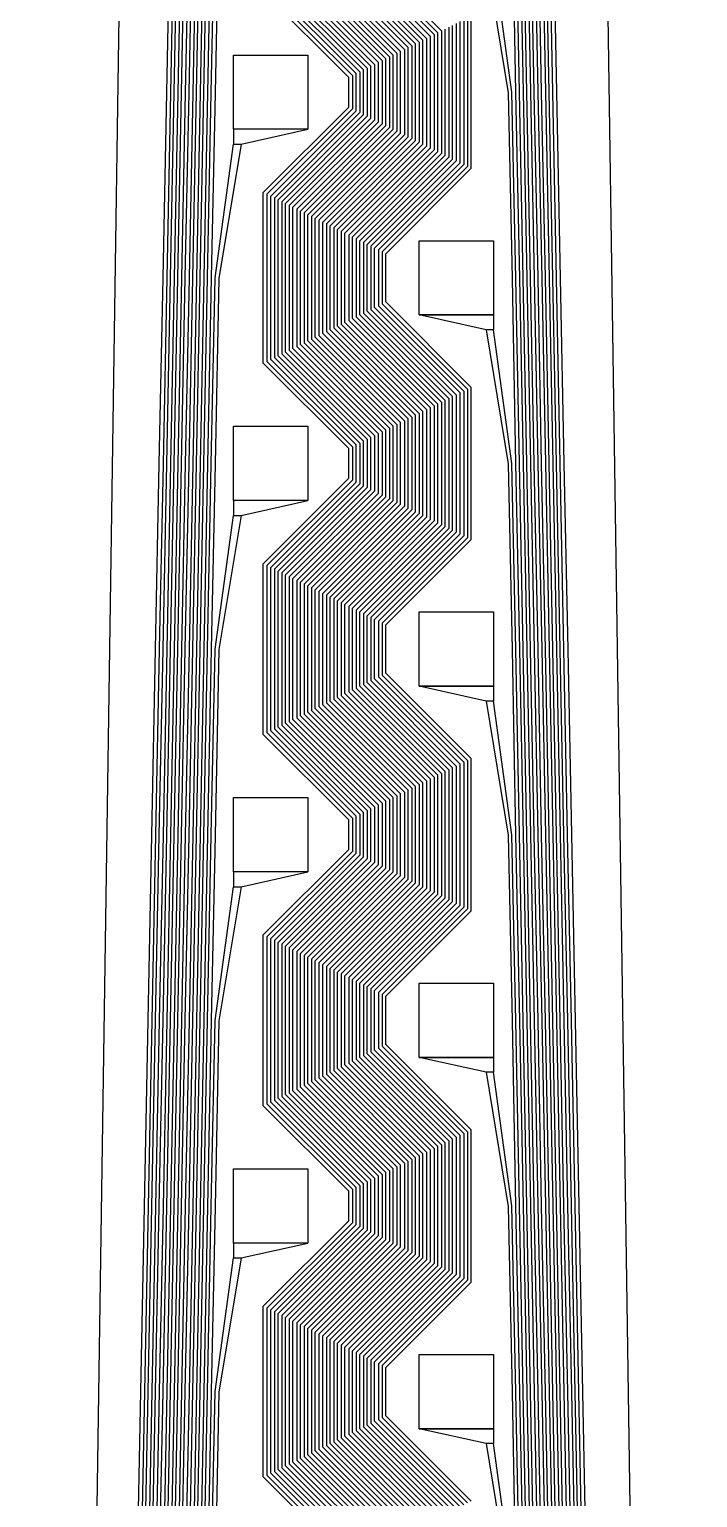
# Model space of a CAD drawing. Header units: inches. Extents: x 106592 to 209533, y 57057 to 74911.
# Drawn here: x 170429.5 to 170519.5, y 71305.3 to 71503.1 of the extents above; entities that cross this region are included whole.
import ezdxf

# ---------------------------------------------------------------- set-up
doc = ezdxf.new("R2010")
doc.units = ezdxf.units.IN
doc.header["$MEASUREMENT"] = 0
for name, color, linetype in [('metal', 221, 'Continuous'), ('nitride window', 40, 'Continuous'), ('profile', 140, 'Continuous')]:
    doc.layers.add(name, color=color, linetype=linetype)

msp = doc.modelspace()

# ---------------------------------------------------------------- linework, layer by layer
at = {"layer": 'metal'}
for points in [[(170443.98, 71294.56), (170444.48, 71319.63), (170444.98, 71344.56), (170445.48, 71369.63), (170445.98, 71394.56), (170446.48, 71419.63), (170446.98, 71444.56), (170447.48, 71469.63), (170447.98, 71494.56), (170448.48, 71519.63)], [(170448.98, 71519.62), (170448.48, 71494.55), (170447.98, 71469.62), (170447.48, 71444.55), (170446.98, 71419.62), (170446.48, 71394.55), (170445.98, 71369.62), (170445.48, 71344.55), (170444.98, 71319.62), (170444.48, 71294.55)], [(170444.98, 71294.56), (170445.48, 71319.63), (170445.98, 71344.56), (170446.48, 71369.63), (170446.98, 71394.56), (170447.48, 71419.63), (170447.98, 71444.56), (170448.48, 71469.63), (170448.98, 71494.56), (170449.48, 71519.63)], [(170449.98, 71519.62), (170449.48, 71494.55), (170448.98, 71469.62), (170448.48, 71444.55), (170447.98, 71419.62), (170447.48, 71394.55), (170446.98, 71369.62), (170446.48, 71344.55), (170445.98, 71319.62), (170445.48, 71294.55)], [(170445.98, 71294.56), (170446.48, 71319.63), (170446.98, 71344.56), (170447.48, 71369.63), (170447.98, 71394.56), (170448.48, 71419.63), (170448.98, 71444.56), (170449.48, 71469.63), (170449.98, 71494.56), (170450.48, 71519.63)], [(170450.98, 71519.62), (170450.48, 71494.55), (170449.98, 71469.62), (170449.48, 71444.55), (170448.98, 71419.62), (170448.48, 71394.55), (170447.98, 71369.62), (170447.48, 71344.55), (170446.98, 71319.62), (170446.48, 71294.55)], [(170446.98, 71294.56), (170447.48, 71319.63), (170447.98, 71344.56), (170448.48, 71369.63), (170448.98, 71394.56), (170449.48, 71419.63), (170449.98, 71444.56), (170450.48, 71469.63), (170450.98, 71494.56), (170451.48, 71519.63)], [(170451.98, 71519.62), (170451.48, 71494.55), (170450.98, 71469.62), (170450.48, 71444.55), (170449.98, 71419.62), (170449.48, 71394.55), (170448.98, 71369.62), (170448.48, 71344.55), (170447.98, 71319.62), (170447.48, 71294.55)], [(170447.98, 71294.56), (170448.48, 71319.63), (170448.98, 71344.56), (170449.48, 71369.63), (170449.98, 71394.56), (170450.48, 71419.63), (170450.98, 71444.56), (170451.48, 71469.63), (170451.98, 71494.56), (170452.48, 71519.63)], [(170452.98, 71519.62), (170452.48, 71494.55), (170451.98, 71469.62), (170451.48, 71444.55), (170450.98, 71419.62), (170450.48, 71394.55), (170449.98, 71369.62), (170449.48, 71344.55), (170448.98, 71319.62), (170448.48, 71294.55)], [(170448.98, 71294.56), (170449.48, 71319.63), (170449.98, 71344.56), (170450.48, 71369.63), (170450.98, 71394.56), (170451.48, 71419.63), (170451.98, 71444.56), (170452.48, 71469.63), (170452.98, 71494.56), (170453.48, 71519.63)], [(170453.98, 71519.62), (170453.48, 71494.55), (170452.98, 71469.62), (170452.48, 71444.55), (170451.98, 71419.62), (170451.48, 71394.55), (170450.98, 71369.62), (170450.48, 71344.55), (170449.98, 71319.62), (170449.48, 71294.55)], [(170449.98, 71294.56), (170450.48, 71319.63), (170450.98, 71344.56), (170451.48, 71369.63), (170451.98, 71394.56), (170452.48, 71419.63), (170452.98, 71444.56), (170453.48, 71469.63), (170453.98, 71494.55), (170454.48, 71519.62)], [(170454.98, 71519.55), (170454.48, 71494.55), (170453.98, 71469.62), (170453.48, 71444.55), (170452.98, 71419.62), (170452.48, 71394.55), (170451.98, 71369.62), (170451.48, 71344.55), (170450.98, 71319.62), (170450.48, 71294.55)], [(170494.48, 71519.55), (170494.97, 71494.62), (170495.48, 71469.55), (170495.97, 71444.62), (170496.48, 71419.55), (170496.97, 71394.62), (170497.48, 71369.55), (170497.97, 71344.62), (170498.48, 71319.55), (170498.97, 71294.62)], [(170499.47, 71294.63), (170498.98, 71319.56), (170498.47, 71344.63), (170497.98, 71369.56), (170497.47, 71394.63), (170496.98, 71419.56), (170496.47, 71444.63), (170495.98, 71469.56), (170495.47, 71494.63), (170494.98, 71519.55)], [(170495.48, 71519.55), (170495.97, 71494.62), (170496.48, 71469.55), (170496.97, 71444.62), (170497.48, 71419.55), (170497.97, 71394.62), (170498.48, 71369.55), (170498.97, 71344.62), (170499.48, 71319.55), (170499.97, 71294.62)], [(170500.47, 71294.63), (170499.98, 71319.56), (170499.47, 71344.63), (170498.98, 71369.56), (170498.47, 71394.63), (170497.98, 71419.56), (170497.47, 71444.63), (170496.98, 71469.56), (170496.47, 71494.63), (170495.98, 71519.56)], [(170496.48, 71519.55), (170496.97, 71494.62), (170497.48, 71469.55), (170497.97, 71444.62), (170498.48, 71419.55), (170498.97, 71394.62), (170499.48, 71369.55), (170499.97, 71344.62), (170500.48, 71319.55), (170500.97, 71294.62)], [(170501.47, 71294.63), (170500.98, 71319.56), (170500.47, 71344.63), (170499.98, 71369.56), (170499.47, 71394.63), (170498.98, 71419.56), (170498.47, 71444.63), (170497.98, 71469.56), (170497.47, 71494.63), (170496.98, 71519.56)], [(170497.48, 71519.55), (170497.97, 71494.62), (170498.48, 71469.55), (170498.97, 71444.62), (170499.48, 71419.55), (170499.97, 71394.62), (170500.48, 71369.55), (170500.97, 71344.62), (170501.48, 71319.55), (170501.97, 71294.62)], [(170502.47, 71294.63), (170501.98, 71319.56), (170501.47, 71344.63), (170500.98, 71369.56), (170500.47, 71394.63), (170499.98, 71419.56), (170499.47, 71444.63), (170498.98, 71469.56), (170498.47, 71494.63), (170497.98, 71519.56)], [(170498.48, 71519.55), (170498.97, 71494.62), (170499.48, 71469.55), (170499.97, 71444.62), (170500.48, 71419.55), (170500.97, 71394.62), (170501.48, 71369.55), (170501.97, 71344.62), (170502.48, 71319.55), (170502.97, 71294.62)], [(170503.47, 71294.63), (170502.98, 71319.56), (170502.47, 71344.63), (170501.98, 71369.56), (170501.47, 71394.63), (170500.98, 71419.56), (170500.47, 71444.63), (170499.98, 71469.56), (170499.47, 71494.63), (170498.98, 71519.56)], [(170503.97, 71294.62), (170503.48, 71319.55), (170502.97, 71344.62), (170502.48, 71369.55), (170501.97, 71394.62), (170501.48, 71419.55), (170500.97, 71444.62), (170500.48, 71469.55), (170499.97, 71494.62), (170499.48, 71519.55)], [(170499.98, 71519.56), (170500.47, 71494.63), (170500.98, 71469.56), (170501.47, 71444.63), (170501.98, 71419.56), (170502.47, 71394.63), (170502.98, 71369.56), (170503.47, 71344.63), (170503.98, 71319.56), (170504.47, 71294.63)], [(170473.48, 71514.37), (170484.98, 71502.87), (170484.98, 71486.37), (170473.48, 71474.87), (170473.48, 71464.37), (170484.98, 71452.87), (170484.98, 71436.37), (170473.48, 71424.87), (170473.48, 71414.37), (170484.98, 71402.87), (170484.98, 71386.37), (170473.48, 71374.87), (170473.48, 71364.37), (170484.98, 71352.87), (170484.98, 71336.37), (170473.48, 71324.87), (170473.48, 71314.37), (170484.98, 71302.87)], [(170469.48, 71512.37), (170480.98, 71500.87), (170480.98, 71488.37), (170469.48, 71476.87), (170469.48, 71462.37), (170480.98, 71450.87), (170480.98, 71438.37), (170469.48, 71426.87), (170469.48, 71412.37), (170480.98, 71400.87), (170480.98, 71388.37), (170469.48, 71376.87), (170469.48, 71362.37), (170480.98, 71350.87), (170480.98, 71338.37), (170469.48, 71326.87), (170469.48, 71312.37), (170480.98, 71300.87)], [(170481.48, 71301.12), (170469.98, 71312.62), (170469.98, 71326.62), (170481.48, 71338.12), (170481.48, 71351.12), (170469.98, 71362.62), (170469.98, 71376.62), (170481.48, 71388.12), (170481.48, 71401.12), (170469.98, 71412.62), (170469.98, 71426.62), (170481.48, 71438.12), (170481.48, 71451.12), (170469.98, 71462.62), (170469.98, 71476.62), (170481.48, 71488.12), (170481.48, 71501.12), (170469.98, 71512.62)], [(170470.48, 71512.87), (170481.98, 71501.37), (170481.98, 71487.87), (170470.48, 71476.37), (170470.48, 71462.87), (170481.98, 71451.37), (170481.98, 71437.87), (170470.48, 71426.37), (170470.48, 71412.87), (170481.98, 71401.37), (170481.98, 71387.87), (170470.48, 71376.37), (170470.48, 71362.87), (170481.98, 71351.37), (170481.98, 71337.87), (170470.48, 71326.37), (170470.48, 71312.87), (170481.98, 71301.37)], [(170482.48, 71301.62), (170470.98, 71313.12), (170470.98, 71326.12), (170482.48, 71337.62), (170482.48, 71351.62), (170470.98, 71363.12), (170470.98, 71376.12), (170482.48, 71387.62), (170482.48, 71401.62), (170470.98, 71413.12), (170470.98, 71426.12), (170482.48, 71437.62), (170482.48, 71451.62), (170470.98, 71463.12), (170470.98, 71476.12), (170482.48, 71487.62), (170482.48, 71501.62), (170470.98, 71513.12)], [(170471.48, 71513.37), (170482.98, 71501.87), (170482.98, 71487.37), (170471.48, 71475.87), (170471.48, 71463.37), (170482.98, 71451.87), (170482.98, 71437.37), (170471.48, 71425.87), (170471.48, 71413.37), (170482.98, 71401.87), (170482.98, 71387.37), (170471.48, 71375.87), (170471.48, 71363.37), (170482.98, 71351.87), (170482.98, 71337.37), (170471.48, 71325.87), (170471.48, 71313.37), (170482.98, 71301.87)], [(170483.48, 71302.12), (170471.98, 71313.62), (170471.98, 71325.62), (170483.48, 71337.12), (170483.48, 71352.12), (170471.98, 71363.62), (170471.98, 71375.62), (170483.48, 71387.12), (170483.48, 71402.12), (170471.98, 71413.62), (170471.98, 71425.62), (170483.48, 71437.12), (170483.48, 71452.12), (170471.98, 71463.62), (170471.98, 71475.62), (170483.48, 71487.12), (170483.48, 71502.12), (170471.98, 71513.62)], [(170472.48, 71513.87), (170483.98, 71502.37), (170483.98, 71486.87), (170472.48, 71475.37), (170472.48, 71463.87), (170483.98, 71452.37), (170483.98, 71436.87), (170472.48, 71425.37), (170472.48, 71413.87), (170483.98, 71402.37), (170483.98, 71386.87), (170472.48, 71375.37), (170472.48, 71363.87), (170483.98, 71352.37), (170483.98, 71336.87), (170472.48, 71325.37), (170472.48, 71313.87), (170483.98, 71302.37)], [(170484.48, 71302.62), (170472.98, 71314.12), (170472.98, 71325.12), (170484.48, 71336.62), (170484.48, 71352.62), (170472.98, 71364.12), (170472.98, 71375.12), (170484.48, 71386.62), (170484.48, 71402.62), (170472.98, 71414.12), (170472.98, 71425.12), (170484.48, 71436.62), (170484.48, 71452.62), (170472.98, 71464.12), (170472.98, 71475.12), (170484.48, 71486.62), (170484.48, 71502.62), (170472.98, 71514.12)], [(170490.98, 71512.62), (170493.98, 71494.55), (170494.48, 71469.55), (170494.97, 71444.62), (170495.48, 71419.55), (170495.97, 71394.62), (170496.48, 71369.55), (170496.97, 71344.62), (170497.48, 71319.55), (170497.97, 71294.62)], [(170498.47, 71294.63), (170497.98, 71319.56), (170497.47, 71344.63), (170496.98, 71369.56), (170496.47, 71394.63), (170495.98, 71419.56), (170495.47, 71444.63), (170494.98, 71469.55), (170494.47, 71494.62), (170491.98, 71512.62)], [(170465.48, 71510.37), (170476.98, 71498.87), (170476.98, 71490.37), (170465.48, 71478.87), (170465.48, 71460.37), (170476.98, 71448.87), (170476.98, 71440.37), (170465.48, 71428.87), (170465.48, 71410.37), (170476.98, 71398.87), (170476.98, 71390.37), (170465.48, 71378.87), (170465.48, 71360.37), (170476.98, 71348.87), (170476.98, 71340.37), (170465.48, 71328.87), (170465.48, 71310.37), (170476.98, 71298.87)], [(170477.48, 71299.12), (170465.98, 71310.62), (170465.98, 71328.62), (170477.48, 71340.12), (170477.48, 71349.12), (170465.98, 71360.62), (170465.98, 71378.62), (170477.48, 71390.12), (170477.48, 71399.12), (170465.98, 71410.62), (170465.98, 71428.62), (170477.48, 71440.12), (170477.48, 71449.12), (170465.98, 71460.62), (170465.98, 71478.62), (170477.48, 71490.12), (170477.48, 71499.12), (170465.98, 71510.62)], [(170466.48, 71510.87), (170477.98, 71499.37), (170477.98, 71489.87), (170466.48, 71478.37), (170466.48, 71460.87), (170477.98, 71449.37), (170477.98, 71439.87), (170466.48, 71428.37), (170466.48, 71410.87), (170477.98, 71399.37), (170477.98, 71389.87), (170466.48, 71378.37), (170466.48, 71360.87), (170477.98, 71349.37), (170477.98, 71339.87), (170466.48, 71328.37), (170466.48, 71310.87), (170477.98, 71299.37)], [(170478.48, 71299.62), (170466.98, 71311.12), (170466.98, 71328.12), (170478.48, 71339.62), (170478.48, 71349.62), (170466.98, 71361.12), (170466.98, 71378.12), (170478.48, 71389.62), (170478.48, 71399.62), (170466.98, 71411.12), (170466.98, 71428.12), (170478.48, 71439.62), (170478.48, 71449.62), (170466.98, 71461.12), (170466.98, 71478.12), (170478.48, 71489.62), (170478.48, 71499.62), (170466.98, 71511.12)], [(170467.48, 71511.37), (170478.98, 71499.87), (170478.98, 71489.37), (170467.48, 71477.87), (170467.48, 71461.37), (170478.98, 71449.87), (170478.98, 71439.37), (170467.48, 71427.87), (170467.48, 71411.37), (170478.98, 71399.87), (170478.98, 71389.37), (170467.48, 71377.87), (170467.48, 71361.37), (170478.98, 71349.87), (170478.98, 71339.37), (170467.48, 71327.87), (170467.48, 71311.37), (170478.98, 71299.87)], [(170479.48, 71300.12), (170467.98, 71311.62), (170467.98, 71327.62), (170479.48, 71339.12), (170479.48, 71350.12), (170467.98, 71361.62), (170467.98, 71377.62), (170479.48, 71389.12), (170479.48, 71400.12), (170467.98, 71411.62), (170467.98, 71427.62), (170479.48, 71439.12), (170479.48, 71450.12), (170467.98, 71461.62), (170467.98, 71477.62), (170479.48, 71489.12), (170479.48, 71500.12), (170467.98, 71511.62)], [(170468.48, 71511.87), (170479.98, 71500.37), (170479.98, 71488.87), (170468.48, 71477.37), (170468.48, 71461.87), (170479.98, 71450.37), (170479.98, 71438.87), (170468.48, 71427.37), (170468.48, 71411.87), (170479.98, 71400.37), (170479.98, 71388.87), (170468.48, 71377.37), (170468.48, 71361.87), (170479.98, 71350.37), (170479.98, 71338.87), (170468.48, 71327.37), (170468.48, 71311.87), (170479.98, 71300.37)], [(170480.48, 71300.62), (170468.98, 71312.12), (170468.98, 71327.12), (170480.48, 71338.62), (170480.48, 71350.62), (170468.98, 71362.12), (170468.98, 71377.12), (170480.48, 71388.62), (170480.48, 71400.62), (170468.98, 71412.12), (170468.98, 71427.12), (170480.48, 71438.62), (170480.48, 71450.62), (170468.98, 71462.12), (170468.98, 71477.12), (170480.48, 71488.62), (170480.48, 71500.62), (170468.98, 71512.12)], [(170461.48, 71508.37), (170472.98, 71496.87), (170472.98, 71492.37), (170461.48, 71480.87), (170461.48, 71458.37), (170472.98, 71446.87), (170472.98, 71442.37), (170461.48, 71430.87), (170461.48, 71408.37), (170472.98, 71396.87), (170472.98, 71392.37), (170461.48, 71380.87), (170461.48, 71358.37), (170472.98, 71346.87), (170472.98, 71342.37), (170461.48, 71330.87), (170461.48, 71308.37), (170472.98, 71296.87)], [(170473.48, 71297.12), (170461.98, 71308.62), (170461.98, 71330.62), (170473.48, 71342.12), (170473.48, 71347.12), (170461.98, 71358.62), (170461.98, 71380.62), (170473.48, 71392.12), (170473.48, 71397.12), (170461.98, 71408.62), (170461.98, 71430.62), (170473.48, 71442.12), (170473.48, 71447.12), (170461.98, 71458.62), (170461.98, 71480.62), (170473.48, 71492.12), (170473.48, 71497.12), (170461.98, 71508.62)], [(170462.48, 71508.87), (170473.98, 71497.37), (170473.98, 71491.87), (170462.48, 71480.37), (170462.48, 71458.87), (170473.98, 71447.37), (170473.98, 71441.87), (170462.48, 71430.37), (170462.48, 71408.87), (170473.98, 71397.37), (170473.98, 71391.87), (170462.48, 71380.37), (170462.48, 71358.87), (170473.98, 71347.37), (170473.98, 71341.87), (170462.48, 71330.37), (170462.48, 71308.87), (170473.98, 71297.37)], [(170474.48, 71297.62), (170462.98, 71309.12), (170462.98, 71330.12), (170474.48, 71341.62), (170474.48, 71347.62), (170462.98, 71359.12), (170462.98, 71380.12), (170474.48, 71391.62), (170474.48, 71397.62), (170462.98, 71409.12), (170462.98, 71430.12), (170474.48, 71441.62), (170474.48, 71447.62), (170462.98, 71459.12), (170462.98, 71480.12), (170474.48, 71491.62), (170474.48, 71497.62), (170462.98, 71509.12)], [(170463.48, 71509.37), (170474.98, 71497.87), (170474.98, 71491.37), (170463.48, 71479.87), (170463.48, 71459.37), (170474.98, 71447.87), (170474.98, 71441.37), (170463.48, 71429.87), (170463.48, 71409.37), (170474.98, 71397.87), (170474.98, 71391.37), (170463.48, 71379.87), (170463.48, 71359.37), (170474.98, 71347.87), (170474.98, 71341.37), (170463.48, 71329.87), (170463.48, 71309.37), (170474.98, 71297.87)], [(170475.48, 71298.12), (170463.98, 71309.62), (170463.98, 71329.62), (170475.48, 71341.12), (170475.48, 71348.12), (170463.98, 71359.62), (170463.98, 71379.62), (170475.48, 71391.12), (170475.48, 71398.12), (170463.98, 71409.62), (170463.98, 71429.62), (170475.48, 71441.12), (170475.48, 71448.12), (170463.98, 71459.62), (170463.98, 71479.62), (170475.48, 71491.12), (170475.48, 71498.12), (170463.98, 71509.62)], [(170464.48, 71509.87), (170475.98, 71498.37), (170475.98, 71490.87), (170464.48, 71479.37), (170464.48, 71459.87), (170475.98, 71448.37), (170475.98, 71440.87), (170464.48, 71429.37), (170464.48, 71409.87), (170475.98, 71398.37), (170475.98, 71390.87), (170464.48, 71379.37), (170464.48, 71359.87), (170475.98, 71348.37), (170475.98, 71340.87), (170464.48, 71329.37), (170464.48, 71309.87), (170475.98, 71298.37)], [(170476.48, 71298.62), (170464.98, 71310.12), (170464.98, 71329.12), (170476.48, 71340.62), (170476.48, 71348.62), (170464.98, 71360.12), (170464.98, 71379.12), (170476.48, 71390.62), (170476.48, 71398.62), (170464.98, 71410.12), (170464.98, 71429.12), (170476.48, 71440.62), (170476.48, 71448.62), (170464.98, 71460.12), (170464.98, 71479.12), (170476.48, 71490.62), (170476.48, 71498.62), (170464.98, 71510.12)], [(170472.48, 71296.62), (170460.98, 71308.12), (170460.98, 71331.12), (170472.48, 71342.62), (170472.48, 71346.62), (170460.98, 71358.12), (170460.98, 71381.12), (170472.48, 71392.62), (170472.48, 71396.62), (170460.98, 71408.12), (170460.98, 71431.12), (170472.48, 71442.62), (170472.48, 71446.62), (170460.98, 71458.12), (170460.98, 71481.12), (170472.48, 71492.62), (170472.48, 71496.62), (170460.98, 71508.12)], [(170488.48, 71504.62), (170488.48, 71484.62), (170476.98, 71473.12), (170476.98, 71466.12), (170488.48, 71454.62), (170488.48, 71434.62), (170476.98, 71423.12), (170476.98, 71416.12), (170488.48, 71404.62), (170488.48, 71384.62), (170476.98, 71373.12), (170476.98, 71366.12), (170488.48, 71354.62), (170488.48, 71334.62), (170476.98, 71323.12), (170476.98, 71316.12), (170488.48, 71304.62)], [(170488.98, 71304.87), (170477.48, 71316.37), (170477.48, 71322.87), (170488.98, 71334.37), (170488.98, 71354.87), (170477.48, 71366.37), (170477.48, 71372.87), (170488.98, 71384.37), (170488.98, 71404.87), (170477.48, 71416.37), (170477.48, 71422.87), (170488.98, 71434.37), (170488.98, 71454.87), (170477.48, 71466.37), (170477.48, 71472.87), (170488.98, 71484.37), (170488.98, 71504.87)], [(170485.48, 71303.12), (170473.98, 71314.62), (170473.98, 71324.62), (170485.48, 71336.12), (170485.48, 71353.12), (170473.98, 71364.62), (170473.98, 71374.62), (170485.48, 71386.12), (170485.48, 71403.12), (170473.98, 71414.62), (170473.98, 71424.62), (170485.48, 71436.12), (170485.48, 71453.12), (170473.98, 71464.62), (170473.98, 71474.62), (170485.48, 71486.12), (170485.48, 71503.12)], [(170485.98, 71503.37), (170485.98, 71485.87), (170474.48, 71474.37), (170474.48, 71464.87), (170485.98, 71453.37), (170485.98, 71435.87), (170474.48, 71424.37), (170474.48, 71414.87), (170485.98, 71403.37), (170485.98, 71385.87), (170474.48, 71374.37), (170474.48, 71364.87), (170485.98, 71353.37), (170485.98, 71335.87), (170474.48, 71324.37), (170474.48, 71314.87), (170485.98, 71303.37)], [(170486.48, 71303.62), (170474.98, 71315.12), (170474.98, 71324.12), (170486.48, 71335.62), (170486.48, 71353.62), (170474.98, 71365.12), (170474.98, 71374.12), (170486.48, 71385.62), (170486.48, 71403.62), (170474.98, 71415.12), (170474.98, 71424.12), (170486.48, 71435.62), (170486.48, 71453.62), (170474.98, 71465.12), (170474.98, 71474.12), (170486.48, 71485.62), (170486.48, 71503.62)], [(170486.98, 71503.87), (170486.98, 71485.37), (170475.48, 71473.87), (170475.48, 71465.37), (170486.98, 71453.87), (170486.98, 71435.37), (170475.48, 71423.87), (170475.48, 71415.37), (170486.98, 71403.87), (170486.98, 71385.37), (170475.48, 71373.87), (170475.48, 71365.37), (170486.98, 71353.87), (170486.98, 71335.37), (170475.48, 71323.87), (170475.48, 71315.37), (170486.98, 71303.87)], [(170487.48, 71304.12), (170475.98, 71315.62), (170475.98, 71323.62), (170487.48, 71335.12), (170487.48, 71354.12), (170475.98, 71365.62), (170475.98, 71373.62), (170487.48, 71385.12), (170487.48, 71404.12), (170475.98, 71415.62), (170475.98, 71423.62), (170487.48, 71435.12), (170487.48, 71454.12), (170475.98, 71465.62), (170475.98, 71473.62), (170487.48, 71485.12), (170487.48, 71504.12)], [(170487.98, 71504.37), (170487.98, 71484.87), (170476.48, 71473.37), (170476.48, 71465.87), (170487.98, 71454.37), (170487.98, 71434.87), (170476.48, 71423.37), (170476.48, 71415.87), (170487.98, 71404.37), (170487.98, 71384.87), (170476.48, 71373.37), (170476.48, 71365.87), (170487.98, 71354.37), (170487.98, 71334.87), (170476.48, 71323.37), (170476.48, 71315.87), (170487.98, 71304.37)], [(170450.98, 71294.56), (170451.48, 71319.63), (170451.98, 71344.56), (170452.48, 71369.63), (170452.98, 71394.56), (170453.48, 71419.63), (170453.98, 71444.55), (170454.48, 71469.62), (170456.98, 71487.62), (170457.98, 71487.62), (170454.98, 71469.55), (170454.48, 71444.55), (170453.98, 71419.62), (170453.48, 71394.55), (170452.98, 71369.62), (170452.48, 71344.55), (170451.98, 71319.62), (170451.48, 71294.55)], [(170497.47, 71294.63), (170496.98, 71319.56), (170496.47, 71344.63), (170495.98, 71369.56), (170495.47, 71394.63), (170494.98, 71419.55), (170494.47, 71444.62), (170491.98, 71462.62), (170490.98, 71462.62), (170493.98, 71444.55), (170494.48, 71419.55), (170494.97, 71394.62), (170495.48, 71369.55), (170495.97, 71344.62), (170496.48, 71319.55), (170496.97, 71294.62)], [(170451.98, 71294.56), (170452.48, 71319.63), (170452.98, 71344.56), (170453.48, 71369.63), (170453.98, 71394.55), (170454.48, 71419.62), (170456.98, 71437.62), (170457.98, 71437.62), (170454.98, 71419.55), (170454.48, 71394.55), (170453.98, 71369.62), (170453.48, 71344.55), (170452.98, 71319.62), (170452.48, 71294.55)], [(170496.47, 71294.63), (170495.98, 71319.56), (170495.47, 71344.63), (170494.98, 71369.55), (170494.47, 71394.62), (170491.98, 71412.62), (170490.98, 71412.62), (170493.98, 71394.55), (170494.48, 71369.55), (170494.97, 71344.62), (170495.48, 71319.55), (170495.97, 71294.62)], [(170452.98, 71294.56), (170453.48, 71319.63), (170453.98, 71344.55), (170454.48, 71369.62), (170456.98, 71387.62), (170457.98, 71387.62), (170454.98, 71369.55), (170454.48, 71344.55), (170453.98, 71319.62), (170453.48, 71294.55)], [(170495.47, 71294.63), (170494.98, 71319.55), (170494.47, 71344.62), (170491.98, 71362.62), (170490.98, 71362.62), (170493.98, 71344.55), (170494.48, 71319.55), (170494.97, 71294.62)], [(170453.98, 71294.55), (170454.48, 71319.62), (170456.98, 71337.62), (170457.98, 71337.62), (170454.98, 71319.55), (170454.48, 71294.55)], [(170494.47, 71294.62), (170491.98, 71312.62), (170490.98, 71312.62), (170493.98, 71294.55)]]:
    msp.add_lwpolyline(points, dxfattribs=at)
for points in [[(170456.98, 71499.62), (170466.98, 71499.62), (170466.98, 71489.62), (170456.98, 71489.62)], [(170456.98, 71487.62), (170457.98, 71487.62), (170466.98, 71489.62), (170456.98, 71489.62)], [(170481.98, 71474.62), (170491.98, 71474.62), (170491.98, 71464.62), (170481.98, 71464.62)], [(170491.98, 71462.62), (170490.98, 71462.62), (170481.98, 71464.62), (170491.98, 71464.62)], [(170456.98, 71449.62), (170466.98, 71449.62), (170466.98, 71439.62), (170456.98, 71439.62)], [(170456.98, 71437.62), (170457.98, 71437.62), (170466.98, 71439.62), (170456.98, 71439.62)], [(170481.98, 71424.62), (170491.98, 71424.62), (170491.98, 71414.62), (170481.98, 71414.62)], [(170491.98, 71412.62), (170490.98, 71412.62), (170481.98, 71414.62), (170491.98, 71414.62)], [(170456.98, 71399.62), (170466.98, 71399.62), (170466.98, 71389.62), (170456.98, 71389.62)], [(170456.98, 71387.62), (170457.98, 71387.62), (170466.98, 71389.62), (170456.98, 71389.62)], [(170481.98, 71374.62), (170491.98, 71374.62), (170491.98, 71364.62), (170481.98, 71364.62)], [(170491.98, 71362.62), (170490.98, 71362.62), (170481.98, 71364.62), (170491.98, 71364.62)], [(170456.98, 71349.62), (170466.98, 71349.62), (170466.98, 71339.62), (170456.98, 71339.62)], [(170456.98, 71337.62), (170457.98, 71337.62), (170466.98, 71339.62), (170456.98, 71339.62)], [(170481.98, 71324.62), (170491.98, 71324.62), (170491.98, 71314.62), (170481.98, 71314.62)], [(170491.98, 71312.62), (170490.98, 71312.62), (170481.98, 71314.62), (170491.98, 71314.62)]]:
    msp.add_lwpolyline(points, close=True, dxfattribs=at)
at = {"layer": 'nitride window'}
for points in [[(170456.98, 71499.62), (170466.98, 71499.62), (170466.98, 71489.62), (170456.98, 71489.62)], [(170481.98, 71474.62), (170491.98, 71474.62), (170491.98, 71464.62), (170481.98, 71464.62)], [(170456.98, 71449.62), (170466.98, 71449.62), (170466.98, 71439.62), (170456.98, 71439.62)], [(170481.98, 71424.62), (170491.98, 71424.62), (170491.98, 71414.62), (170481.98, 71414.62)], [(170456.98, 71399.62), (170466.98, 71399.62), (170466.98, 71389.62), (170456.98, 71389.62)], [(170481.98, 71374.62), (170491.98, 71374.62), (170491.98, 71364.62), (170481.98, 71364.62)], [(170456.98, 71349.62), (170466.98, 71349.62), (170466.98, 71339.62), (170456.98, 71339.62)], [(170481.98, 71324.62), (170491.98, 71324.62), (170491.98, 71314.62), (170481.98, 71314.62)]]:
    msp.add_lwpolyline(points, close=True, dxfattribs=at)
at = {"layer": 'profile'}
msp.add_lwpolyline([(170519.48, 70069.55), (170429.48, 70069.55), (170429.48, 70686.56), (170452.98, 72277.62), (170474.47, 72339.69), (170495.98, 72277.62), (170519.48, 70686.63)], close=True, dxfattribs=at)

doc.saveas('drawing.dxf')
